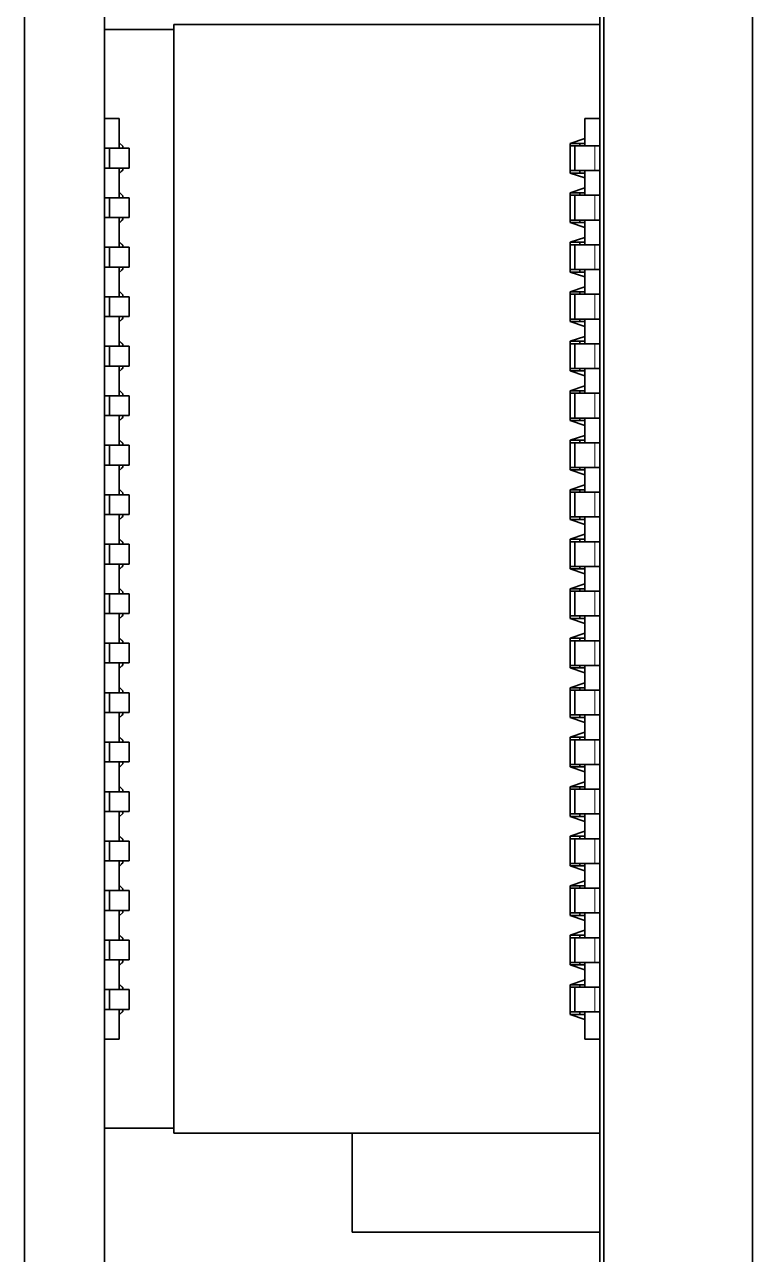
# Model space of a CAD drawing. Extents: x 386 to 1062, y 188 to 634.
# Drawn here: x 584.52 to 591.87, y 217.41 to 229.83 of the extents above; entities that cross this region are included whole.
import ezdxf

# ---------------------------------------------------------------- set-up
doc = ezdxf.new("R2010")
doc.units = 0

msp = doc.modelspace()

# ---------------------------------------------------------------- linework, layer by layer
at = {"color": 7, "lineweight": 35}
for p, q in [((584.525, 209.732), (584.525, 238.732)), ((585.33, 209.732), (585.33, 238.732)), ((590.33, 238.732), (590.33, 209.732)), ((590.371, 209.732), (590.371, 238.732)), ((591.871, 238.732), (591.871, 209.732)), ((591.871, 209.732), (591.871, 238.732))]:
    msp.add_line(p, q, dxfattribs=at)
at = {"color": 7, "lineweight": 35, "ltscale": 0.0175}
for p, q in [((585.33, 229.782), (586.03, 229.782)), ((585.33, 229.782), (586.03, 229.782)), ((585.33, 218.682), (586.03, 218.682)), ((585.33, 218.682), (586.03, 218.682)), ((585.33, 218.682), (586.03, 218.682))]:
    msp.add_line(p, q, dxfattribs=at)
at = {"color": 7, "lineweight": 35, "ltscale": 0.1075}
for p, q in [((586.03, 229.832), (590.33, 229.832)), ((586.03, 218.632), (590.33, 218.632))]:
    msp.add_line(p, q, dxfattribs=at)
at = {"color": 7, "lineweight": 35, "ltscale": 0.28}
msp.add_line((586.03, 229.832), (586.03, 218.632), dxfattribs=at)
at = {"color": 7, "lineweight": 35, "ltscale": 0.2775}
msp.add_line((586.03, 218.682), (586.03, 229.782), dxfattribs=at)
msp.add_line((586.03, 218.682), (586.03, 229.782), dxfattribs=at)
at = {"color": 7, "lineweight": 35, "ltscale": 0.02375}
for p, q in [((590.33, 229.832), (590.33, 228.882)), ((590.33, 219.582), (590.33, 218.632))]:
    msp.add_line(p, q, dxfattribs=at)
at = {"color": 7, "lineweight": 35, "ltscale": 0.003751}
for p, q in [((585.33, 228.882), (585.48, 228.882)), ((585.33, 228.882), (585.48, 228.882)), ((585.48, 228.882), (585.33, 228.882)), ((585.48, 228.882), (585.33, 228.882)), ((585.33, 228.882), (585.48, 228.882)), ((590.33, 228.882), (590.18, 228.882)), ((585.48, 219.582), (585.33, 219.582)), ((585.48, 219.582), (585.33, 219.582)), ((590.18, 219.582), (590.33, 219.582))]:
    msp.add_line(p, q, dxfattribs=at)
at = {"color": 7, "lineweight": 35, "ltscale": 0.006125}
for p, q in [((585.48, 228.882), (585.48, 228.637)), ((585.48, 228.882), (585.48, 228.637)), ((585.48, 228.637), (585.48, 228.882)), ((585.48, 219.827), (585.48, 219.582)), ((585.48, 219.827), (585.48, 219.582)), ((585.48, 219.582), (585.48, 219.827))]:
    msp.add_line(p, q, dxfattribs=at)
at = {"color": 7, "lineweight": 35, "ltscale": 0.0025}
for p, q in [((585.48, 228.782), (585.48, 228.882)), ((585.48, 228.882), (585.48, 228.782)), ((590.18, 228.282), (590.18, 228.182)), ((590.18, 227.782), (590.18, 227.682)), ((590.18, 227.282), (590.18, 227.182)), ((590.18, 226.782), (590.18, 226.682)), ((590.18, 226.282), (590.18, 226.182)), ((590.18, 225.782), (590.18, 225.682)), ((590.18, 225.282), (590.18, 225.182)), ((590.18, 224.782), (590.18, 224.682)), ((590.18, 224.282), (590.18, 224.182)), ((590.18, 223.782), (590.18, 223.682)), ((590.18, 223.282), (590.18, 223.182)), ((590.18, 222.782), (590.18, 222.682)), ((590.18, 222.282), (590.18, 222.182)), ((590.18, 221.782), (590.18, 221.682)), ((590.18, 221.282), (590.18, 221.182)), ((590.18, 220.782), (590.18, 220.682)), ((590.18, 220.282), (590.18, 220.182)), ((585.48, 219.582), (585.48, 219.682)), ((585.48, 219.682), (585.48, 219.582))]:
    msp.add_line(p, q, dxfattribs=at)
at = {"color": 7, "lineweight": 35, "ltscale": 0.005}
for p, q in [((590.18, 228.882), (590.18, 228.682)), ((585.38, 228.582), (585.58, 228.582)), ((585.38, 228.582), (585.38, 228.382)), ((585.38, 228.582), (585.58, 228.582)), ((585.38, 228.582), (585.38, 228.382)), ((585.58, 228.582), (585.58, 228.382)), ((585.58, 228.582), (585.58, 228.382)), ((590.28, 228.607), (590.08, 228.607)), ((585.38, 228.382), (585.58, 228.382)), ((585.38, 228.382), (585.58, 228.382)), ((590.28, 228.357), (590.08, 228.357)), ((585.38, 228.082), (585.58, 228.082)), ((585.38, 228.082), (585.38, 227.882)), ((585.38, 228.082), (585.38, 227.882)), ((585.38, 228.082), (585.58, 228.082)), ((585.58, 228.082), (585.58, 227.882)), ((585.58, 228.082), (585.58, 227.882)), ((590.28, 228.107), (590.08, 228.107)), ((585.38, 227.882), (585.58, 227.882)), ((585.38, 227.882), (585.58, 227.882)), ((590.28, 227.857), (590.08, 227.857)), ((585.38, 227.582), (585.58, 227.582)), ((585.38, 227.582), (585.38, 227.382)), ((585.38, 227.582), (585.58, 227.582)), ((585.38, 227.582), (585.38, 227.382)), ((585.58, 227.582), (585.58, 227.382)), ((585.58, 227.582), (585.58, 227.382)), ((590.28, 227.607), (590.08, 227.607)), ((585.38, 227.382), (585.58, 227.382)), ((585.38, 227.382), (585.58, 227.382)), ((590.28, 227.357), (590.08, 227.357)), ((585.38, 227.082), (585.38, 226.882)), ((585.38, 227.082), (585.58, 227.082)), ((585.38, 227.082), (585.38, 226.882)), ((585.38, 227.082), (585.58, 227.082)), ((585.58, 227.082), (585.58, 226.882)), ((585.58, 227.082), (585.58, 226.882)), ((590.28, 227.107), (590.08, 227.107)), ((585.38, 226.882), (585.58, 226.882)), ((585.38, 226.882), (585.58, 226.882)), ((590.28, 226.857), (590.08, 226.857)), ((585.38, 226.582), (585.58, 226.582)), ((585.38, 226.582), (585.38, 226.382)), ((585.38, 226.582), (585.58, 226.582)), ((585.38, 226.582), (585.38, 226.382)), ((585.58, 226.582), (585.58, 226.382)), ((585.58, 226.582), (585.58, 226.382)), ((590.28, 226.607), (590.08, 226.607)), ((585.38, 226.382), (585.58, 226.382)), ((585.38, 226.382), (585.58, 226.382)), ((590.28, 226.357), (590.08, 226.357)), ((585.38, 226.082), (585.58, 226.082)), ((585.38, 226.082), (585.38, 225.882)), ((585.38, 226.082), (585.58, 226.082)), ((585.38, 226.082), (585.38, 225.882)), ((585.58, 226.082), (585.58, 225.882)), ((585.58, 226.082), (585.58, 225.882)), ((590.28, 226.107), (590.08, 226.107)), ((585.38, 225.882), (585.58, 225.882)), ((585.38, 225.882), (585.58, 225.882)), ((590.28, 225.857), (590.08, 225.857)), ((585.38, 225.582), (585.58, 225.582)), ((585.38, 225.582), (585.38, 225.382)), ((585.38, 225.582), (585.58, 225.582)), ((585.38, 225.582), (585.38, 225.382)), ((585.58, 225.582), (585.58, 225.382)), ((585.58, 225.582), (585.58, 225.382)), ((590.28, 225.607), (590.08, 225.607)), ((585.38, 225.382), (585.58, 225.382)), ((585.38, 225.382), (585.58, 225.382)), ((590.28, 225.357), (590.08, 225.357)), ((585.38, 225.082), (585.58, 225.082)), ((585.38, 225.082), (585.38, 224.882)), ((585.38, 225.082), (585.58, 225.082)), ((585.38, 225.082), (585.38, 224.882)), ((585.58, 225.082), (585.58, 224.882)), ((585.58, 225.082), (585.58, 224.882)), ((590.28, 225.107), (590.08, 225.107)), ((585.38, 224.882), (585.58, 224.882)), ((585.38, 224.882), (585.58, 224.882)), ((590.28, 224.857), (590.08, 224.857)), ((585.38, 224.582), (585.58, 224.582)), ((585.38, 224.582), (585.38, 224.382)), ((585.38, 224.582), (585.38, 224.382)), ((585.38, 224.582), (585.58, 224.582)), ((585.58, 224.582), (585.58, 224.382)), ((585.58, 224.582), (585.58, 224.382)), ((590.28, 224.607), (590.08, 224.607)), ((585.38, 224.382), (585.58, 224.382)), ((585.38, 224.382), (585.58, 224.382)), ((590.28, 224.357), (590.08, 224.357)), ((585.38, 224.082), (585.58, 224.082)), ((585.38, 224.082), (585.38, 223.882)), ((585.38, 224.082), (585.38, 223.882)), ((585.38, 224.082), (585.58, 224.082)), ((585.58, 224.082), (585.58, 223.882)), ((585.58, 224.082), (585.58, 223.882)), ((590.28, 224.107), (590.08, 224.107)), ((585.38, 223.882), (585.58, 223.882)), ((585.38, 223.882), (585.58, 223.882)), ((590.28, 223.857), (590.08, 223.857)), ((585.38, 223.582), (585.58, 223.582)), ((585.38, 223.582), (585.38, 223.382)), ((585.38, 223.582), (585.58, 223.582)), ((585.38, 223.582), (585.38, 223.382)), ((585.58, 223.582), (585.58, 223.382)), ((585.58, 223.582), (585.58, 223.382)), ((590.28, 223.607), (590.08, 223.607)), ((585.38, 223.382), (585.58, 223.382)), ((585.38, 223.382), (585.58, 223.382)), ((590.28, 223.357), (590.08, 223.357)), ((585.38, 223.082), (585.38, 222.882)), ((585.38, 223.082), (585.38, 222.882)), ((585.38, 223.082), (585.58, 223.082)), ((585.38, 223.082), (585.58, 223.082)), ((585.58, 223.082), (585.58, 222.882)), ((585.58, 223.082), (585.58, 222.882)), ((590.28, 223.107), (590.08, 223.107)), ((585.38, 222.882), (585.58, 222.882)), ((585.38, 222.882), (585.58, 222.882)), ((590.28, 222.857), (590.08, 222.857)), ((585.38, 222.582), (585.38, 222.382)), ((585.38, 222.582), (585.58, 222.582)), ((585.38, 222.582), (585.38, 222.382)), ((585.38, 222.582), (585.58, 222.582)), ((585.58, 222.582), (585.58, 222.382)), ((585.58, 222.582), (585.58, 222.382)), ((590.28, 222.607), (590.08, 222.607)), ((585.38, 222.382), (585.58, 222.382)), ((585.38, 222.382), (585.58, 222.382)), ((590.28, 222.357), (590.08, 222.357)), ((585.38, 222.082), (585.38, 221.882)), ((585.38, 222.082), (585.58, 222.082)), ((585.38, 222.082), (585.38, 221.882)), ((585.38, 222.082), (585.58, 222.082)), ((585.58, 222.082), (585.58, 221.882)), ((585.58, 222.082), (585.58, 221.882)), ((590.28, 222.107), (590.08, 222.107)), ((585.38, 221.882), (585.58, 221.882)), ((585.38, 221.882), (585.58, 221.882)), ((590.28, 221.857), (590.08, 221.857)), ((585.38, 221.582), (585.58, 221.582)), ((585.38, 221.582), (585.38, 221.382)), ((585.38, 221.582), (585.38, 221.382)), ((585.38, 221.582), (585.58, 221.582)), ((585.58, 221.582), (585.58, 221.382)), ((585.58, 221.582), (585.58, 221.382)), ((590.28, 221.607), (590.08, 221.607)), ((585.38, 221.382), (585.58, 221.382)), ((585.38, 221.382), (585.58, 221.382)), ((590.28, 221.357), (590.08, 221.357)), ((585.38, 221.082), (585.38, 220.882)), ((585.38, 221.082), (585.38, 220.882)), ((585.38, 221.082), (585.58, 221.082)), ((585.38, 221.082), (585.58, 221.082)), ((585.58, 221.082), (585.58, 220.882)), ((585.58, 221.082), (585.58, 220.882)), ((590.28, 221.107), (590.08, 221.107)), ((585.38, 220.882), (585.58, 220.882)), ((585.38, 220.882), (585.58, 220.882)), ((590.28, 220.857), (590.08, 220.857)), ((585.38, 220.582), (585.38, 220.382)), ((585.38, 220.582), (585.38, 220.382)), ((585.38, 220.582), (585.58, 220.582)), ((585.38, 220.582), (585.58, 220.582)), ((585.58, 220.582), (585.58, 220.382)), ((585.58, 220.582), (585.58, 220.382)), ((590.28, 220.607), (590.08, 220.607)), ((585.38, 220.382), (585.58, 220.382)), ((585.38, 220.382), (585.58, 220.382)), ((590.28, 220.357), (590.08, 220.357)), ((585.38, 220.082), (585.38, 219.882)), ((585.38, 220.082), (585.58, 220.082)), ((585.38, 220.082), (585.38, 219.882)), ((585.38, 220.082), (585.58, 220.082)), ((585.58, 220.082), (585.58, 219.882)), ((585.58, 220.082), (585.58, 219.882)), ((590.28, 220.107), (590.08, 220.107)), ((585.38, 219.882), (585.58, 219.882)), ((585.38, 219.882), (585.58, 219.882)), ((590.28, 219.857), (590.08, 219.857)), ((590.18, 219.782), (590.18, 219.582))]:
    msp.add_line(p, q, dxfattribs=at)
at = {"color": 7, "lineweight": 35, "ltscale": 0.006875}
for p, q in [((590.33, 228.882), (590.33, 228.607)), ((590.33, 219.857), (590.33, 219.582))]:
    msp.add_line(p, q, dxfattribs=at)
at = {"color": 7, "lineweight": 35, "ltscale": 0.001237}
for p, q in [((585.515, 228.602), (585.48, 228.637)), ((585.515, 228.602), (585.48, 228.637)), ((585.515, 228.602), (585.48, 228.637)), ((585.48, 228.327), (585.515, 228.362)), ((585.48, 228.327), (585.515, 228.362)), ((585.515, 228.102), (585.48, 228.137)), ((585.515, 228.102), (585.48, 228.137)), ((585.515, 228.102), (585.48, 228.137)), ((585.48, 227.827), (585.515, 227.862)), ((585.48, 227.827), (585.515, 227.862)), ((585.515, 227.602), (585.48, 227.637)), ((585.515, 227.602), (585.48, 227.637)), ((585.48, 227.637), (585.515, 227.602)), ((585.48, 227.327), (585.515, 227.362)), ((585.48, 227.327), (585.515, 227.362)), ((585.515, 227.102), (585.48, 227.137)), ((585.48, 227.137), (585.515, 227.102)), ((585.515, 227.102), (585.48, 227.137)), ((585.48, 226.827), (585.515, 226.862)), ((585.48, 226.827), (585.515, 226.862)), ((585.515, 226.602), (585.48, 226.637)), ((585.48, 226.637), (585.515, 226.602)), ((585.515, 226.602), (585.48, 226.637)), ((585.48, 226.327), (585.515, 226.362)), ((585.48, 226.327), (585.515, 226.362)), ((585.515, 226.102), (585.48, 226.137)), ((585.48, 226.137), (585.515, 226.102)), ((585.515, 226.102), (585.48, 226.137)), ((585.48, 225.827), (585.515, 225.862)), ((585.48, 225.827), (585.515, 225.862)), ((585.515, 225.602), (585.48, 225.637)), ((585.48, 225.637), (585.515, 225.602)), ((585.515, 225.602), (585.48, 225.637)), ((585.48, 225.327), (585.515, 225.362)), ((585.48, 225.327), (585.515, 225.362)), ((585.515, 225.102), (585.48, 225.137)), ((585.48, 225.137), (585.515, 225.102)), ((585.515, 225.102), (585.48, 225.137)), ((585.48, 224.827), (585.515, 224.862)), ((585.48, 224.827), (585.515, 224.862)), ((585.515, 224.602), (585.48, 224.637)), ((585.48, 224.637), (585.515, 224.602)), ((585.515, 224.602), (585.48, 224.637)), ((585.48, 224.327), (585.515, 224.362)), ((585.48, 224.327), (585.515, 224.362)), ((585.515, 224.102), (585.48, 224.137)), ((585.48, 224.137), (585.515, 224.102)), ((585.515, 224.102), (585.48, 224.137)), ((585.48, 223.827), (585.515, 223.862)), ((585.48, 223.827), (585.515, 223.862)), ((585.515, 223.602), (585.48, 223.637)), ((585.48, 223.637), (585.515, 223.602)), ((585.515, 223.602), (585.48, 223.637)), ((585.48, 223.327), (585.515, 223.362)), ((585.48, 223.327), (585.515, 223.362)), ((585.48, 223.137), (585.515, 223.102)), ((585.515, 223.102), (585.48, 223.137)), ((585.515, 223.102), (585.48, 223.137)), ((585.48, 222.827), (585.515, 222.862)), ((585.48, 222.827), (585.515, 222.862)), ((585.515, 222.602), (585.48, 222.637)), ((585.48, 222.637), (585.515, 222.602)), ((585.515, 222.602), (585.48, 222.637)), ((585.48, 222.327), (585.515, 222.362)), ((585.48, 222.327), (585.515, 222.362)), ((585.515, 222.102), (585.48, 222.137)), ((585.515, 222.102), (585.48, 222.137)), ((585.515, 222.102), (585.48, 222.137)), ((585.48, 221.827), (585.515, 221.862)), ((585.48, 221.827), (585.515, 221.862)), ((585.515, 221.602), (585.48, 221.637)), ((585.48, 221.637), (585.515, 221.602)), ((585.515, 221.602), (585.48, 221.637)), ((585.48, 221.327), (585.515, 221.362)), ((585.48, 221.327), (585.515, 221.362)), ((585.515, 221.102), (585.48, 221.137)), ((585.515, 221.102), (585.48, 221.137)), ((585.515, 221.102), (585.48, 221.137)), ((585.48, 220.827), (585.515, 220.862)), ((585.48, 220.827), (585.515, 220.862)), ((585.515, 220.602), (585.48, 220.637)), ((585.515, 220.602), (585.48, 220.637)), ((585.48, 220.637), (585.515, 220.602)), ((585.48, 220.327), (585.515, 220.362)), ((585.48, 220.327), (585.515, 220.362)), ((585.515, 220.102), (585.48, 220.137)), ((585.515, 220.102), (585.48, 220.137)), ((585.48, 220.137), (585.515, 220.102)), ((585.48, 219.827), (585.515, 219.862)), ((585.48, 219.827), (585.515, 219.862))]:
    msp.add_line(p, q, dxfattribs=at)
at = {"color": 7, "lineweight": 35, "ltscale": 0.001375}
for p, q in [((585.48, 228.637), (585.48, 228.582)), ((585.48, 228.637), (585.48, 228.582)), ((585.48, 228.582), (585.48, 228.637)), ((585.48, 228.382), (585.48, 228.327)), ((585.48, 228.382), (585.48, 228.327)), ((585.48, 228.137), (585.48, 228.082)), ((585.48, 228.137), (585.48, 228.082)), ((585.48, 228.082), (585.48, 228.137)), ((585.48, 227.882), (585.48, 227.827)), ((585.48, 227.882), (585.48, 227.827)), ((585.48, 227.637), (585.48, 227.582)), ((585.48, 227.637), (585.48, 227.582)), ((585.48, 227.582), (585.48, 227.637)), ((585.48, 227.382), (585.48, 227.327)), ((585.48, 227.382), (585.48, 227.327)), ((585.48, 227.137), (585.48, 227.082)), ((585.48, 227.082), (585.48, 227.137)), ((585.48, 227.137), (585.48, 227.082)), ((585.48, 226.882), (585.48, 226.827)), ((585.48, 226.882), (585.48, 226.827)), ((585.48, 226.637), (585.48, 226.582)), ((585.48, 226.582), (585.48, 226.637)), ((585.48, 226.637), (585.48, 226.582)), ((585.48, 226.382), (585.48, 226.327)), ((585.48, 226.382), (585.48, 226.327)), ((585.48, 226.137), (585.48, 226.082)), ((585.48, 226.082), (585.48, 226.137)), ((585.48, 226.137), (585.48, 226.082)), ((585.48, 225.882), (585.48, 225.827)), ((585.48, 225.882), (585.48, 225.827)), ((585.48, 225.637), (585.48, 225.582)), ((585.48, 225.582), (585.48, 225.637)), ((585.48, 225.637), (585.48, 225.582)), ((585.48, 225.382), (585.48, 225.327)), ((585.48, 225.382), (585.48, 225.327)), ((585.48, 225.137), (585.48, 225.082)), ((585.48, 225.082), (585.48, 225.137)), ((585.48, 225.137), (585.48, 225.082)), ((585.48, 224.882), (585.48, 224.827)), ((585.48, 224.882), (585.48, 224.827)), ((585.48, 224.637), (585.48, 224.582)), ((585.48, 224.582), (585.48, 224.637)), ((585.48, 224.637), (585.48, 224.582)), ((585.48, 224.382), (585.48, 224.327)), ((585.48, 224.382), (585.48, 224.327)), ((585.48, 224.137), (585.48, 224.082)), ((585.48, 224.082), (585.48, 224.137)), ((585.48, 224.137), (585.48, 224.082)), ((585.48, 223.882), (585.48, 223.827)), ((585.48, 223.882), (585.48, 223.827)), ((585.48, 223.637), (585.48, 223.582)), ((585.48, 223.582), (585.48, 223.637)), ((585.48, 223.637), (585.48, 223.582)), ((585.48, 223.382), (585.48, 223.327)), ((585.48, 223.382), (585.48, 223.327)), ((585.48, 223.137), (585.48, 223.082)), ((585.48, 223.082), (585.48, 223.137)), ((585.48, 223.137), (585.48, 223.082)), ((585.48, 222.882), (585.48, 222.827)), ((585.48, 222.882), (585.48, 222.827)), ((585.48, 222.582), (585.48, 222.637)), ((585.48, 222.637), (585.48, 222.582)), ((585.48, 222.637), (585.48, 222.582)), ((585.48, 222.382), (585.48, 222.327)), ((585.48, 222.382), (585.48, 222.327)), ((585.48, 222.082), (585.48, 222.137)), ((585.48, 222.137), (585.48, 222.082)), ((585.48, 222.137), (585.48, 222.082)), ((585.48, 221.882), (585.48, 221.827)), ((585.48, 221.882), (585.48, 221.827)), ((585.48, 221.582), (585.48, 221.637)), ((585.48, 221.637), (585.48, 221.582)), ((585.48, 221.637), (585.48, 221.582)), ((585.48, 221.327), (585.48, 221.382)), ((585.48, 221.382), (585.48, 221.327)), ((585.48, 221.382), (585.48, 221.327)), ((585.48, 221.082), (585.48, 221.137)), ((585.48, 221.137), (585.48, 221.082)), ((585.48, 221.137), (585.48, 221.082)), ((585.48, 220.827), (585.48, 220.882)), ((585.48, 220.882), (585.48, 220.827)), ((585.48, 220.882), (585.48, 220.827)), ((585.48, 220.582), (585.48, 220.637)), ((585.48, 220.637), (585.48, 220.582)), ((585.48, 220.637), (585.48, 220.582)), ((585.48, 220.327), (585.48, 220.382)), ((585.48, 220.382), (585.48, 220.327)), ((585.48, 220.382), (585.48, 220.327)), ((585.48, 220.082), (585.48, 220.137)), ((585.48, 220.137), (585.48, 220.082)), ((585.48, 220.137), (585.48, 220.082)), ((585.48, 219.827), (585.48, 219.882)), ((585.48, 219.882), (585.48, 219.827)), ((585.48, 219.882), (585.48, 219.827))]:
    msp.add_line(p, q, dxfattribs=at)
at = {"color": 7, "lineweight": 35, "ltscale": 0.003952}
for p, q in [((590.03, 228.632), (590.18, 228.682)), ((590.18, 228.282), (590.03, 228.332)), ((590.03, 228.132), (590.18, 228.182)), ((590.18, 227.782), (590.03, 227.832)), ((590.03, 227.632), (590.18, 227.682)), ((590.18, 227.282), (590.03, 227.332)), ((590.03, 227.132), (590.18, 227.182)), ((590.18, 226.782), (590.03, 226.832)), ((590.03, 226.632), (590.18, 226.682)), ((590.18, 226.282), (590.03, 226.332)), ((590.03, 226.132), (590.18, 226.182)), ((590.18, 225.782), (590.03, 225.832)), ((590.03, 225.632), (590.18, 225.682)), ((590.18, 225.282), (590.03, 225.332)), ((590.03, 225.132), (590.18, 225.182)), ((590.18, 224.782), (590.03, 224.832)), ((590.03, 224.632), (590.18, 224.682)), ((590.18, 224.282), (590.03, 224.332)), ((590.03, 224.132), (590.18, 224.182)), ((590.18, 223.782), (590.03, 223.832)), ((590.03, 223.632), (590.18, 223.682)), ((590.18, 223.282), (590.03, 223.332)), ((590.03, 223.132), (590.18, 223.182)), ((590.18, 222.782), (590.03, 222.832)), ((590.03, 222.632), (590.18, 222.682)), ((590.18, 222.282), (590.03, 222.332)), ((590.03, 222.132), (590.18, 222.182)), ((590.18, 221.782), (590.03, 221.832)), ((590.03, 221.632), (590.18, 221.682)), ((590.18, 221.282), (590.03, 221.332)), ((590.03, 221.132), (590.18, 221.182)), ((590.18, 220.782), (590.03, 220.832)), ((590.03, 220.632), (590.18, 220.682)), ((590.18, 220.282), (590.03, 220.332)), ((590.03, 220.132), (590.18, 220.182)), ((590.18, 219.782), (590.03, 219.832))]:
    msp.add_line(p, q, dxfattribs=at)
at = {"color": 7, "lineweight": 35, "ltscale": 0.0075}
for p, q in [((590.03, 228.632), (590.03, 228.332)), ((590.03, 228.132), (590.03, 227.832)), ((590.03, 227.632), (590.03, 227.332)), ((590.03, 227.132), (590.03, 226.832)), ((590.03, 226.632), (590.03, 226.332)), ((590.03, 226.132), (590.03, 225.832)), ((590.03, 225.632), (590.03, 225.332)), ((590.03, 225.132), (590.03, 224.832)), ((590.03, 224.632), (590.03, 224.332)), ((590.03, 224.132), (590.03, 223.832)), ((590.03, 223.632), (590.03, 223.332)), ((590.03, 223.132), (590.03, 222.832)), ((590.03, 222.632), (590.03, 222.332)), ((590.03, 222.132), (590.03, 221.832)), ((590.03, 221.632), (590.03, 221.332)), ((590.03, 221.132), (590.03, 220.832)), ((590.03, 220.632), (590.03, 220.332)), ((590.03, 220.132), (590.03, 219.832))]:
    msp.add_line(p, q, dxfattribs=at)
at = {"color": 7, "lineweight": 35, "ltscale": 0.003749}
for p, q in [((590.18, 228.632), (590.03, 228.632)), ((590.03, 228.332), (590.18, 228.332)), ((590.18, 228.132), (590.03, 228.132)), ((590.03, 227.832), (590.18, 227.832)), ((590.18, 227.632), (590.03, 227.632)), ((590.03, 227.332), (590.18, 227.332)), ((590.18, 227.132), (590.03, 227.132)), ((590.03, 226.832), (590.18, 226.832)), ((590.18, 226.632), (590.03, 226.632)), ((590.03, 226.332), (590.18, 226.332)), ((590.18, 226.132), (590.03, 226.132)), ((590.03, 225.832), (590.18, 225.832)), ((590.18, 225.632), (590.03, 225.632)), ((590.03, 225.332), (590.18, 225.332)), ((590.18, 225.132), (590.03, 225.132)), ((590.03, 224.832), (590.18, 224.832)), ((590.18, 224.632), (590.03, 224.632)), ((590.03, 224.332), (590.18, 224.332)), ((590.18, 224.132), (590.03, 224.132)), ((590.03, 223.832), (590.18, 223.832)), ((590.18, 223.632), (590.03, 223.632)), ((590.03, 223.332), (590.18, 223.332)), ((590.18, 223.132), (590.03, 223.132)), ((590.03, 222.832), (590.18, 222.832)), ((590.18, 222.632), (590.03, 222.632)), ((590.03, 222.332), (590.18, 222.332)), ((590.18, 222.132), (590.03, 222.132)), ((590.03, 221.832), (590.18, 221.832)), ((590.18, 221.632), (590.03, 221.632)), ((590.03, 221.332), (590.18, 221.332)), ((590.18, 221.132), (590.03, 221.132)), ((590.03, 220.832), (590.18, 220.832)), ((590.18, 220.632), (590.03, 220.632)), ((590.03, 220.332), (590.18, 220.332)), ((590.18, 220.132), (590.03, 220.132)), ((590.03, 219.832), (590.18, 219.832))]:
    msp.add_line(p, q, dxfattribs=at)
at = {"color": 7, "lineweight": 35, "ltscale": 0.000624847}
for p, q in [((590.13, 228.632), (590.13, 228.607)), ((590.18, 228.632), (590.18, 228.607)), ((590.13, 228.107), (590.13, 228.132)), ((590.18, 228.107), (590.18, 228.132)), ((590.13, 227.607), (590.13, 227.632)), ((590.18, 227.607), (590.18, 227.632)), ((590.13, 227.107), (590.13, 227.132)), ((590.18, 227.107), (590.18, 227.132)), ((590.13, 226.607), (590.13, 226.632)), ((590.18, 226.607), (590.18, 226.632)), ((590.13, 226.107), (590.13, 226.132)), ((590.18, 226.107), (590.18, 226.132)), ((590.13, 225.607), (590.13, 225.632)), ((590.18, 225.607), (590.18, 225.632)), ((590.13, 225.107), (590.13, 225.132)), ((590.18, 225.107), (590.18, 225.132)), ((590.13, 224.607), (590.13, 224.632)), ((590.18, 224.607), (590.18, 224.632)), ((590.13, 224.107), (590.13, 224.132)), ((590.18, 224.107), (590.18, 224.132)), ((590.13, 223.607), (590.13, 223.632)), ((590.18, 223.607), (590.18, 223.632)), ((590.13, 223.107), (590.13, 223.132)), ((590.18, 223.107), (590.18, 223.132)), ((590.13, 222.607), (590.13, 222.632)), ((590.18, 222.607), (590.18, 222.632)), ((590.13, 222.107), (590.13, 222.132)), ((590.18, 222.107), (590.18, 222.132)), ((590.13, 221.607), (590.13, 221.632)), ((590.18, 221.607), (590.18, 221.632)), ((590.13, 221.107), (590.13, 221.132)), ((590.18, 221.107), (590.18, 221.132)), ((590.13, 220.607), (590.13, 220.632)), ((590.18, 220.607), (590.18, 220.632)), ((590.13, 220.132), (590.13, 220.107)), ((590.18, 220.132), (590.18, 220.107))]:
    msp.add_line(p, q, dxfattribs=at)
at = {"color": 7, "lineweight": 35, "ltscale": 0.00125}
for p, q in [((590.18, 228.632), (590.18, 228.682)), ((585.38, 228.582), (585.33, 228.582)), ((585.33, 228.582), (585.38, 228.582)), ((590.03, 228.607), (590.08, 228.607)), ((590.33, 228.607), (590.28, 228.607)), ((585.33, 228.382), (585.38, 228.382)), ((585.33, 228.382), (585.38, 228.382)), ((585.38, 228.382), (585.33, 228.382)), ((590.08, 228.357), (590.03, 228.357)), ((590.18, 228.282), (590.18, 228.332)), ((590.28, 228.357), (590.33, 228.357)), ((590.18, 228.132), (590.18, 228.182)), ((585.38, 228.082), (585.33, 228.082)), ((585.33, 228.082), (585.38, 228.082)), ((590.03, 228.107), (590.08, 228.107)), ((590.33, 228.107), (590.28, 228.107)), ((585.33, 227.882), (585.38, 227.882)), ((585.33, 227.882), (585.38, 227.882)), ((585.38, 227.882), (585.33, 227.882)), ((590.08, 227.857), (590.03, 227.857)), ((590.18, 227.782), (590.18, 227.832)), ((590.28, 227.857), (590.33, 227.857)), ((590.18, 227.632), (590.18, 227.682)), ((585.38, 227.582), (585.33, 227.582)), ((585.33, 227.582), (585.38, 227.582)), ((590.03, 227.607), (590.08, 227.607)), ((590.33, 227.607), (590.28, 227.607)), ((585.33, 227.382), (585.38, 227.382)), ((585.33, 227.382), (585.38, 227.382)), ((585.38, 227.382), (585.33, 227.382)), ((590.08, 227.357), (590.03, 227.357)), ((590.18, 227.282), (590.18, 227.332)), ((590.28, 227.357), (590.33, 227.357)), ((590.18, 227.132), (590.18, 227.182)), ((585.33, 227.082), (585.38, 227.082)), ((585.38, 227.082), (585.33, 227.082)), ((590.03, 227.107), (590.08, 227.107)), ((590.33, 227.107), (590.28, 227.107)), ((585.33, 226.882), (585.38, 226.882)), ((585.38, 226.882), (585.33, 226.882)), ((585.33, 226.882), (585.38, 226.882)), ((590.08, 226.857), (590.03, 226.857)), ((590.18, 226.782), (590.18, 226.832)), ((590.28, 226.857), (590.33, 226.857)), ((590.18, 226.632), (590.18, 226.682)), ((585.38, 226.582), (585.33, 226.582)), ((585.33, 226.582), (585.38, 226.582)), ((590.03, 226.607), (590.08, 226.607)), ((590.33, 226.607), (590.28, 226.607)), ((585.38, 226.382), (585.33, 226.382)), ((585.33, 226.382), (585.38, 226.382)), ((585.33, 226.382), (585.38, 226.382)), ((590.08, 226.357), (590.03, 226.357)), ((590.18, 226.282), (590.18, 226.332)), ((590.28, 226.357), (590.33, 226.357)), ((590.18, 226.132), (590.18, 226.182)), ((585.38, 226.082), (585.33, 226.082)), ((585.33, 226.082), (585.38, 226.082)), ((590.03, 226.107), (590.08, 226.107)), ((590.33, 226.107), (590.28, 226.107)), ((585.38, 225.882), (585.33, 225.882)), ((585.33, 225.882), (585.38, 225.882)), ((585.33, 225.882), (585.38, 225.882)), ((590.08, 225.857), (590.03, 225.857)), ((590.18, 225.782), (590.18, 225.832)), ((590.28, 225.857), (590.33, 225.857)), ((590.18, 225.632), (590.18, 225.682)), ((585.38, 225.582), (585.33, 225.582)), ((585.33, 225.582), (585.38, 225.582)), ((590.03, 225.607), (590.08, 225.607)), ((590.33, 225.607), (590.28, 225.607)), ((585.38, 225.382), (585.33, 225.382)), ((585.33, 225.382), (585.38, 225.382)), ((585.33, 225.382), (585.38, 225.382)), ((590.08, 225.357), (590.03, 225.357)), ((590.18, 225.282), (590.18, 225.332)), ((590.28, 225.357), (590.33, 225.357)), ((590.18, 225.132), (590.18, 225.182)), ((585.38, 225.082), (585.33, 225.082)), ((585.33, 225.082), (585.38, 225.082)), ((590.03, 225.107), (590.08, 225.107)), ((590.33, 225.107), (590.28, 225.107)), ((585.38, 224.882), (585.33, 224.882)), ((585.33, 224.882), (585.38, 224.882)), ((585.33, 224.882), (585.38, 224.882)), ((590.08, 224.857), (590.03, 224.857)), ((590.18, 224.782), (590.18, 224.832)), ((590.28, 224.857), (590.33, 224.857)), ((590.18, 224.632), (590.18, 224.682)), ((585.38, 224.582), (585.33, 224.582)), ((585.33, 224.582), (585.38, 224.582)), ((590.03, 224.607), (590.08, 224.607)), ((590.33, 224.607), (590.28, 224.607)), ((585.33, 224.382), (585.38, 224.382)), ((585.33, 224.382), (585.38, 224.382)), ((585.38, 224.382), (585.33, 224.382)), ((590.08, 224.357), (590.03, 224.357)), ((590.18, 224.282), (590.18, 224.332)), ((590.28, 224.357), (590.33, 224.357)), ((590.18, 224.132), (590.18, 224.182)), ((585.38, 224.082), (585.33, 224.082)), ((585.33, 224.082), (585.38, 224.082)), ((590.03, 224.107), (590.08, 224.107)), ((590.33, 224.107), (590.28, 224.107)), ((585.33, 223.882), (585.38, 223.882)), ((585.33, 223.882), (585.38, 223.882)), ((585.38, 223.882), (585.33, 223.882)), ((590.08, 223.857), (590.03, 223.857)), ((590.18, 223.782), (590.18, 223.832)), ((590.28, 223.857), (590.33, 223.857)), ((590.18, 223.632), (590.18, 223.682)), ((585.38, 223.582), (585.33, 223.582)), ((585.33, 223.582), (585.38, 223.582)), ((590.03, 223.607), (590.08, 223.607)), ((590.33, 223.607), (590.28, 223.607)), ((585.33, 223.382), (585.38, 223.382)), ((585.38, 223.382), (585.33, 223.382)), ((585.33, 223.382), (585.38, 223.382)), ((590.08, 223.357), (590.03, 223.357)), ((590.18, 223.282), (590.18, 223.332)), ((590.28, 223.357), (590.33, 223.357)), ((590.18, 223.132), (590.18, 223.182)), ((585.33, 223.082), (585.38, 223.082)), ((585.38, 223.082), (585.33, 223.082)), ((590.03, 223.107), (590.08, 223.107)), ((590.33, 223.107), (590.28, 223.107)), ((585.38, 222.882), (585.33, 222.882)), ((585.33, 222.882), (585.38, 222.882)), ((585.33, 222.882), (585.38, 222.882)), ((590.08, 222.857), (590.03, 222.857)), ((590.18, 222.782), (590.18, 222.832)), ((590.28, 222.857), (590.33, 222.857)), ((590.18, 222.632), (590.18, 222.682)), ((585.33, 222.582), (585.38, 222.582)), ((585.38, 222.582), (585.33, 222.582)), ((590.03, 222.607), (590.08, 222.607)), ((590.33, 222.607), (590.28, 222.607)), ((585.33, 222.382), (585.38, 222.382)), ((585.33, 222.382), (585.38, 222.382)), ((585.38, 222.382), (585.33, 222.382)), ((590.08, 222.357), (590.03, 222.357)), ((590.18, 222.282), (590.18, 222.332)), ((590.28, 222.357), (590.33, 222.357)), ((590.18, 222.132), (590.18, 222.182)), ((585.33, 222.082), (585.38, 222.082)), ((585.38, 222.082), (585.33, 222.082)), ((590.03, 222.107), (590.08, 222.107)), ((590.33, 222.107), (590.28, 222.107)), ((585.33, 221.882), (585.38, 221.882)), ((585.33, 221.882), (585.38, 221.882)), ((585.38, 221.882), (585.33, 221.882)), ((590.08, 221.857), (590.03, 221.857)), ((590.18, 221.782), (590.18, 221.832)), ((590.28, 221.857), (590.33, 221.857)), ((590.18, 221.632), (590.18, 221.682)), ((585.38, 221.582), (585.33, 221.582)), ((585.33, 221.582), (585.38, 221.582)), ((590.03, 221.607), (590.08, 221.607)), ((590.33, 221.607), (590.28, 221.607)), ((585.33, 221.382), (585.38, 221.382)), ((585.33, 221.382), (585.38, 221.382)), ((585.38, 221.382), (585.33, 221.382)), ((590.08, 221.357), (590.03, 221.357)), ((590.18, 221.282), (590.18, 221.332)), ((590.28, 221.357), (590.33, 221.357)), ((590.18, 221.132), (590.18, 221.182)), ((585.33, 221.082), (585.38, 221.082)), ((585.38, 221.082), (585.33, 221.082)), ((590.03, 221.107), (590.08, 221.107)), ((590.33, 221.107), (590.28, 221.107)), ((585.33, 220.882), (585.38, 220.882)), ((585.33, 220.882), (585.38, 220.882)), ((585.38, 220.882), (585.33, 220.882)), ((590.08, 220.857), (590.03, 220.857)), ((590.18, 220.782), (590.18, 220.832)), ((590.28, 220.857), (590.33, 220.857)), ((590.18, 220.632), (590.18, 220.682)), ((585.33, 220.582), (585.38, 220.582)), ((585.38, 220.582), (585.33, 220.582)), ((590.03, 220.607), (590.08, 220.607)), ((590.33, 220.607), (590.28, 220.607)), ((585.33, 220.382), (585.38, 220.382)), ((585.33, 220.382), (585.38, 220.382)), ((585.38, 220.382), (585.33, 220.382)), ((590.08, 220.357), (590.03, 220.357)), ((590.18, 220.282), (590.18, 220.332)), ((590.28, 220.357), (590.33, 220.357)), ((590.18, 220.132), (590.18, 220.182)), ((585.33, 220.082), (585.38, 220.082)), ((585.38, 220.082), (585.33, 220.082)), ((590.03, 220.107), (590.08, 220.107)), ((590.33, 220.107), (590.28, 220.107)), ((585.33, 219.882), (585.38, 219.882)), ((585.33, 219.882), (585.38, 219.882)), ((585.38, 219.882), (585.33, 219.882)), ((590.08, 219.857), (590.03, 219.857)), ((590.18, 219.782), (590.18, 219.832)), ((590.28, 219.857), (590.33, 219.857))]:
    msp.add_line(p, q, dxfattribs=at)
at = {"color": 7, "lineweight": 35, "ltscale": 0.000500107}
for p, q in [((585.515, 228.602), (585.515, 228.582)), ((585.515, 228.602), (585.515, 228.582)), ((585.515, 228.602), (585.515, 228.582)), ((585.515, 228.382), (585.515, 228.362)), ((585.515, 228.382), (585.515, 228.362)), ((585.515, 228.382), (585.515, 228.362)), ((585.515, 228.102), (585.515, 228.082)), ((585.515, 228.102), (585.515, 228.082)), ((585.515, 228.102), (585.515, 228.082)), ((585.515, 227.882), (585.515, 227.862)), ((585.515, 227.882), (585.515, 227.862)), ((585.515, 227.882), (585.515, 227.862)), ((585.515, 227.602), (585.515, 227.582)), ((585.515, 227.602), (585.515, 227.582)), ((585.515, 227.602), (585.515, 227.582)), ((585.515, 227.382), (585.515, 227.362)), ((585.515, 227.382), (585.515, 227.362)), ((585.515, 227.382), (585.515, 227.362)), ((585.515, 227.102), (585.515, 227.082)), ((585.515, 227.102), (585.515, 227.082)), ((585.515, 227.102), (585.515, 227.082)), ((585.515, 226.882), (585.515, 226.862)), ((585.515, 226.882), (585.515, 226.862)), ((585.515, 226.882), (585.515, 226.862)), ((585.515, 226.602), (585.515, 226.582)), ((585.515, 226.602), (585.515, 226.582)), ((585.515, 226.602), (585.515, 226.582)), ((585.515, 226.382), (585.515, 226.362)), ((585.515, 226.382), (585.515, 226.362)), ((585.515, 226.382), (585.515, 226.362)), ((585.515, 226.102), (585.515, 226.082)), ((585.515, 226.102), (585.515, 226.082)), ((585.515, 226.102), (585.515, 226.082)), ((585.515, 225.882), (585.515, 225.862)), ((585.515, 225.882), (585.515, 225.862)), ((585.515, 225.882), (585.515, 225.862)), ((585.515, 225.602), (585.515, 225.582)), ((585.515, 225.602), (585.515, 225.582)), ((585.515, 225.602), (585.515, 225.582)), ((585.515, 225.382), (585.515, 225.362)), ((585.515, 225.382), (585.515, 225.362)), ((585.515, 225.382), (585.515, 225.362)), ((585.515, 225.102), (585.515, 225.082)), ((585.515, 225.102), (585.515, 225.082)), ((585.515, 225.102), (585.515, 225.082)), ((585.515, 224.882), (585.515, 224.862)), ((585.515, 224.882), (585.515, 224.862)), ((585.515, 224.882), (585.515, 224.862)), ((585.515, 224.602), (585.515, 224.582)), ((585.515, 224.602), (585.515, 224.582)), ((585.515, 224.602), (585.515, 224.582)), ((585.515, 224.382), (585.515, 224.362)), ((585.515, 224.382), (585.515, 224.362)), ((585.515, 224.382), (585.515, 224.362)), ((585.515, 224.102), (585.515, 224.082)), ((585.515, 224.102), (585.515, 224.082)), ((585.515, 224.102), (585.515, 224.082)), ((585.515, 223.882), (585.515, 223.862)), ((585.515, 223.882), (585.515, 223.862)), ((585.515, 223.882), (585.515, 223.862)), ((585.515, 223.602), (585.515, 223.582)), ((585.515, 223.602), (585.515, 223.582)), ((585.515, 223.602), (585.515, 223.582)), ((585.515, 223.382), (585.515, 223.362)), ((585.515, 223.382), (585.515, 223.362)), ((585.515, 223.382), (585.515, 223.362)), ((585.515, 223.102), (585.515, 223.082)), ((585.515, 223.102), (585.515, 223.082)), ((585.515, 223.102), (585.515, 223.082)), ((585.515, 222.882), (585.515, 222.862)), ((585.515, 222.882), (585.515, 222.862)), ((585.515, 222.882), (585.515, 222.862)), ((585.515, 222.602), (585.515, 222.582)), ((585.515, 222.602), (585.515, 222.582)), ((585.515, 222.602), (585.515, 222.582)), ((585.515, 222.382), (585.515, 222.362)), ((585.515, 222.382), (585.515, 222.362)), ((585.515, 222.382), (585.515, 222.362)), ((585.515, 222.102), (585.515, 222.082)), ((585.515, 222.102), (585.515, 222.082)), ((585.515, 222.102), (585.515, 222.082)), ((585.515, 221.882), (585.515, 221.862)), ((585.515, 221.882), (585.515, 221.862)), ((585.515, 221.882), (585.515, 221.862)), ((585.515, 221.602), (585.515, 221.582)), ((585.515, 221.602), (585.515, 221.582)), ((585.515, 221.602), (585.515, 221.582)), ((585.515, 221.382), (585.515, 221.362)), ((585.515, 221.382), (585.515, 221.362)), ((585.515, 221.382), (585.515, 221.362)), ((585.515, 221.102), (585.515, 221.082)), ((585.515, 221.102), (585.515, 221.082)), ((585.515, 221.102), (585.515, 221.082)), ((585.515, 220.882), (585.515, 220.862)), ((585.515, 220.882), (585.515, 220.862)), ((585.515, 220.882), (585.515, 220.862)), ((585.515, 220.602), (585.515, 220.582)), ((585.515, 220.602), (585.515, 220.582)), ((585.515, 220.602), (585.515, 220.582)), ((585.515, 220.382), (585.515, 220.362)), ((585.515, 220.382), (585.515, 220.362)), ((585.515, 220.382), (585.515, 220.362)), ((585.515, 220.102), (585.515, 220.082)), ((585.515, 220.102), (585.515, 220.082)), ((585.515, 220.102), (585.515, 220.082)), ((585.515, 219.882), (585.515, 219.862)), ((585.515, 219.882), (585.515, 219.862)), ((585.515, 219.882), (585.515, 219.862))]:
    msp.add_line(p, q, dxfattribs=at)
at = {"color": 7, "lineweight": 35, "ltscale": 0.00625}
for p, q in [((590.08, 228.607), (590.08, 228.357)), ((590.33, 228.357), (590.33, 228.607)), ((590.33, 228.357), (590.33, 228.107)), ((590.08, 228.107), (590.08, 227.857)), ((590.33, 227.857), (590.33, 228.107)), ((590.33, 227.857), (590.33, 227.607)), ((590.08, 227.607), (590.08, 227.357)), ((590.33, 227.357), (590.33, 227.607)), ((590.33, 227.357), (590.33, 227.107)), ((590.08, 227.107), (590.08, 226.857)), ((590.33, 226.857), (590.33, 227.107)), ((590.33, 226.857), (590.33, 226.607)), ((590.08, 226.607), (590.08, 226.357)), ((590.33, 226.357), (590.33, 226.607)), ((590.33, 226.357), (590.33, 226.107)), ((590.08, 226.107), (590.08, 225.857)), ((590.33, 225.857), (590.33, 226.107)), ((590.33, 225.857), (590.33, 225.607)), ((590.08, 225.607), (590.08, 225.357)), ((590.33, 225.357), (590.33, 225.607)), ((590.33, 225.357), (590.33, 225.107)), ((590.08, 225.107), (590.08, 224.857)), ((590.33, 224.857), (590.33, 225.107)), ((590.33, 224.857), (590.33, 224.607)), ((590.08, 224.607), (590.08, 224.357)), ((590.33, 224.357), (590.33, 224.607)), ((590.33, 224.357), (590.33, 224.107)), ((590.08, 224.107), (590.08, 223.857)), ((590.33, 223.857), (590.33, 224.107)), ((590.33, 223.857), (590.33, 223.607)), ((590.08, 223.607), (590.08, 223.357)), ((590.33, 223.357), (590.33, 223.607)), ((590.33, 223.357), (590.33, 223.107)), ((590.08, 223.107), (590.08, 222.857)), ((590.33, 222.857), (590.33, 223.107)), ((590.33, 222.857), (590.33, 222.607)), ((590.08, 222.607), (590.08, 222.357)), ((590.33, 222.357), (590.33, 222.607)), ((590.33, 222.357), (590.33, 222.107)), ((590.08, 222.107), (590.08, 221.857)), ((590.33, 221.857), (590.33, 222.107)), ((590.33, 221.857), (590.33, 221.607)), ((590.08, 221.607), (590.08, 221.357)), ((590.33, 221.357), (590.33, 221.607)), ((590.33, 221.357), (590.33, 221.107)), ((590.08, 221.107), (590.08, 220.857)), ((590.33, 220.857), (590.33, 221.107)), ((590.33, 220.857), (590.33, 220.607)), ((590.08, 220.607), (590.08, 220.357)), ((590.33, 220.357), (590.33, 220.607)), ((590.33, 220.357), (590.33, 220.107)), ((590.08, 220.107), (590.08, 219.857)), ((590.33, 219.857), (590.33, 220.107)), ((585.33, 218.682), (585.58, 218.682)), ((585.58, 218.682), (585.33, 218.682))]:
    msp.add_line(p, q, dxfattribs=at)
at = {"color": 7, "lineweight": 13, "ltscale": 0.00625}
for p, q in [((590.28, 228.607), (590.28, 228.357)), ((590.28, 228.107), (590.28, 227.857)), ((590.28, 227.607), (590.28, 227.357)), ((590.28, 227.107), (590.28, 226.857)), ((590.28, 226.607), (590.28, 226.357)), ((590.28, 226.107), (590.28, 225.857)), ((590.28, 225.607), (590.28, 225.357)), ((590.28, 225.107), (590.28, 224.857)), ((590.28, 224.607), (590.28, 224.357)), ((590.28, 224.107), (590.28, 223.857)), ((590.28, 223.607), (590.28, 223.357)), ((590.28, 223.107), (590.28, 222.857)), ((590.28, 222.607), (590.28, 222.357)), ((590.28, 222.107), (590.28, 221.857)), ((590.28, 221.607), (590.28, 221.357)), ((590.28, 221.107), (590.28, 220.857)), ((590.28, 220.607), (590.28, 220.357)), ((590.28, 220.107), (590.28, 219.857))]:
    msp.add_line(p, q, dxfattribs=at)
at = {"color": 7, "lineweight": 35, "ltscale": 0.003038}
for p, q in [((585.33, 228.382), (585.451, 228.382)), ((585.33, 228.382), (585.451, 228.382)), ((585.33, 227.882), (585.451, 227.882)), ((585.33, 227.882), (585.451, 227.882)), ((585.33, 227.382), (585.451, 227.382)), ((585.33, 227.382), (585.451, 227.382)), ((585.33, 226.882), (585.451, 226.882)), ((585.33, 226.882), (585.451, 226.882)), ((585.33, 226.382), (585.451, 226.382)), ((585.33, 226.382), (585.451, 226.382)), ((585.33, 225.882), (585.451, 225.882)), ((585.33, 225.882), (585.451, 225.882)), ((585.33, 225.382), (585.451, 225.382)), ((585.33, 225.382), (585.451, 225.382)), ((585.33, 224.882), (585.451, 224.882)), ((585.33, 224.882), (585.451, 224.882)), ((585.33, 224.382), (585.451, 224.382)), ((585.33, 224.382), (585.451, 224.382)), ((585.33, 223.882), (585.451, 223.882)), ((585.33, 223.882), (585.451, 223.882)), ((585.33, 223.382), (585.451, 223.382)), ((585.33, 223.382), (585.451, 223.382)), ((585.33, 222.882), (585.451, 222.882)), ((585.33, 222.882), (585.451, 222.882)), ((585.33, 222.382), (585.451, 222.382)), ((585.33, 222.382), (585.451, 222.382)), ((585.33, 221.882), (585.451, 221.882)), ((585.33, 221.882), (585.451, 221.882)), ((585.33, 221.382), (585.451, 221.382)), ((585.33, 221.382), (585.451, 221.382)), ((585.33, 220.882), (585.451, 220.882)), ((585.33, 220.882), (585.451, 220.882)), ((585.33, 220.382), (585.451, 220.382)), ((585.33, 220.382), (585.451, 220.382)), ((585.33, 219.882), (585.451, 219.882)), ((585.33, 219.882), (585.451, 219.882))]:
    msp.add_line(p, q, dxfattribs=at)
at = {"color": 7, "lineweight": 35, "ltscale": 0.002504}
for p, q in [((585.38, 228.382), (585.48, 228.382)), ((585.38, 222.382), (585.48, 222.382)), ((585.38, 221.882), (585.48, 221.882)), ((585.38, 221.382), (585.48, 221.382)), ((585.38, 220.882), (585.48, 220.882)), ((585.38, 220.382), (585.48, 220.382)), ((585.38, 219.882), (585.48, 219.882))]:
    msp.add_line(p, q, dxfattribs=at)
at = {"color": 7, "lineweight": 35, "ltscale": 0.000712585}
for p, q in [((585.48, 228.382), (585.451, 228.382)), ((585.451, 228.382), (585.48, 228.382)), ((585.48, 227.882), (585.451, 227.882)), ((585.451, 227.882), (585.48, 227.882)), ((585.48, 227.382), (585.451, 227.382)), ((585.451, 227.382), (585.48, 227.382)), ((585.48, 226.882), (585.451, 226.882)), ((585.451, 226.882), (585.48, 226.882)), ((585.451, 226.382), (585.48, 226.382)), ((585.48, 226.382), (585.451, 226.382)), ((585.451, 225.882), (585.48, 225.882)), ((585.48, 225.882), (585.451, 225.882)), ((585.451, 225.382), (585.48, 225.382)), ((585.48, 225.382), (585.451, 225.382)), ((585.451, 224.882), (585.48, 224.882)), ((585.48, 224.882), (585.451, 224.882)), ((585.48, 224.382), (585.451, 224.382)), ((585.451, 224.382), (585.48, 224.382)), ((585.48, 223.882), (585.451, 223.882)), ((585.451, 223.882), (585.48, 223.882)), ((585.48, 223.382), (585.451, 223.382)), ((585.451, 223.382), (585.48, 223.382)), ((585.451, 222.882), (585.48, 222.882)), ((585.48, 222.882), (585.451, 222.882)), ((585.48, 222.382), (585.451, 222.382)), ((585.451, 222.382), (585.48, 222.382)), ((585.48, 221.882), (585.451, 221.882)), ((585.451, 221.882), (585.48, 221.882)), ((585.48, 221.382), (585.451, 221.382)), ((585.451, 221.382), (585.48, 221.382)), ((585.48, 220.882), (585.451, 220.882)), ((585.451, 220.882), (585.48, 220.882)), ((585.48, 220.382), (585.451, 220.382)), ((585.451, 220.382), (585.48, 220.382)), ((585.48, 219.882), (585.451, 219.882)), ((585.451, 219.882), (585.48, 219.882))]:
    msp.add_line(p, q, dxfattribs=at)
at = {"color": 7, "lineweight": 35, "ltscale": 0.000874399}
for p, q in [((585.48, 228.382), (585.515, 228.381)), ((585.48, 222.382), (585.515, 222.381)), ((585.48, 221.882), (585.515, 221.881)), ((585.48, 220.882), (585.515, 220.881)), ((585.48, 220.382), (585.515, 220.381)), ((585.48, 219.882), (585.515, 219.881))]:
    msp.add_line(p, q, dxfattribs=at)
at = {"color": 7, "lineweight": 35, "ltscale": 0.001376}
for p, q in [((585.48, 228.327), (585.48, 228.382)), ((585.48, 227.827), (585.48, 227.882)), ((585.48, 227.327), (585.48, 227.382)), ((585.48, 226.827), (585.48, 226.882)), ((585.48, 226.327), (585.48, 226.382)), ((585.48, 225.827), (585.48, 225.882)), ((585.48, 225.327), (585.48, 225.382)), ((585.48, 224.827), (585.48, 224.882)), ((585.48, 224.327), (585.48, 224.382)), ((585.48, 223.827), (585.48, 223.882)), ((585.48, 223.327), (585.48, 223.382)), ((585.48, 222.827), (585.48, 222.882)), ((585.48, 222.327), (585.48, 222.382)), ((585.48, 221.827), (585.48, 221.882))]:
    msp.add_line(p, q, dxfattribs=at)
at = {"color": 7, "lineweight": 35, "ltscale": 0.001271}
for p, q in [((585.48, 228.327), (585.515, 228.363)), ((585.515, 222.363), (585.48, 222.327)), ((585.48, 222.327), (585.515, 222.363)), ((585.48, 221.827), (585.515, 221.863))]:
    msp.add_line(p, q, dxfattribs=at)
at = {"color": 7, "lineweight": 35, "ltscale": 0.000490387}
msp.add_line((585.515, 228.362), (585.501, 228.348), dxfattribs=at)
at = {"color": 7, "lineweight": 35, "ltscale": 0.001625}
for p, q in [((585.515, 228.382), (585.58, 228.382)), ((585.515, 227.882), (585.58, 227.882)), ((585.515, 227.382), (585.58, 227.382)), ((585.515, 226.882), (585.58, 226.882)), ((585.515, 226.382), (585.58, 226.382)), ((585.515, 225.882), (585.58, 225.882)), ((585.515, 225.382), (585.58, 225.382)), ((585.515, 224.882), (585.58, 224.882)), ((585.515, 224.382), (585.58, 224.382)), ((585.515, 223.882), (585.58, 223.882)), ((585.515, 223.382), (585.58, 223.382)), ((585.515, 222.882), (585.58, 222.882)), ((585.515, 222.382), (585.58, 222.382)), ((585.515, 221.882), (585.58, 221.882)), ((585.515, 221.382), (585.58, 221.382)), ((585.515, 220.882), (585.58, 220.882)), ((585.515, 220.382), (585.58, 220.382)), ((585.515, 219.882), (585.58, 219.882))]:
    msp.add_line(p, q, dxfattribs=at)
at = {"color": 7, "lineweight": 35, "ltscale": 0.00475}
for p, q in [((585.48, 228.327), (585.48, 228.137)), ((585.48, 228.327), (585.48, 228.137)), ((585.48, 228.137), (585.48, 228.327)), ((585.48, 227.827), (585.48, 227.637)), ((585.48, 227.827), (585.48, 227.637)), ((585.48, 227.637), (585.48, 227.827)), ((585.48, 227.327), (585.48, 227.137)), ((585.48, 227.327), (585.48, 227.137)), ((585.48, 227.137), (585.48, 227.327)), ((585.48, 226.827), (585.48, 226.637)), ((585.48, 226.827), (585.48, 226.637)), ((585.48, 226.637), (585.48, 226.827)), ((585.48, 226.327), (585.48, 226.137)), ((585.48, 226.327), (585.48, 226.137)), ((585.48, 226.137), (585.48, 226.327)), ((585.48, 225.827), (585.48, 225.637)), ((585.48, 225.827), (585.48, 225.637)), ((585.48, 225.637), (585.48, 225.827)), ((585.48, 225.327), (585.48, 225.137)), ((585.48, 225.327), (585.48, 225.137)), ((585.48, 225.137), (585.48, 225.327)), ((585.48, 224.827), (585.48, 224.637)), ((585.48, 224.827), (585.48, 224.637)), ((585.48, 224.637), (585.48, 224.827)), ((585.48, 224.327), (585.48, 224.137)), ((585.48, 224.327), (585.48, 224.137)), ((585.48, 224.137), (585.48, 224.327)), ((585.48, 223.827), (585.48, 223.637)), ((585.48, 223.827), (585.48, 223.637)), ((585.48, 223.637), (585.48, 223.827)), ((585.48, 223.327), (585.48, 223.137)), ((585.48, 223.327), (585.48, 223.137)), ((585.48, 223.137), (585.48, 223.327)), ((585.48, 222.827), (585.48, 222.637)), ((585.48, 222.827), (585.48, 222.637)), ((585.48, 222.637), (585.48, 222.827)), ((585.48, 222.327), (585.48, 222.137)), ((585.48, 222.327), (585.48, 222.137)), ((585.48, 222.137), (585.48, 222.327)), ((585.48, 221.827), (585.48, 221.637)), ((585.48, 221.827), (585.48, 221.637)), ((585.48, 221.637), (585.48, 221.827)), ((585.48, 221.327), (585.48, 221.137)), ((585.48, 221.327), (585.48, 221.137)), ((585.48, 221.137), (585.48, 221.327)), ((585.48, 220.827), (585.48, 220.637)), ((585.48, 220.827), (585.48, 220.637)), ((585.48, 220.637), (585.48, 220.827)), ((585.48, 220.327), (585.48, 220.137)), ((585.48, 220.327), (585.48, 220.137)), ((585.48, 220.137), (585.48, 220.327))]:
    msp.add_line(p, q, dxfattribs=at)
at = {"color": 7, "lineweight": 35, "ltscale": 0.000625229}
for p, q in [((590.13, 228.357), (590.13, 228.332)), ((590.18, 228.357), (590.18, 228.332)), ((590.13, 227.832), (590.13, 227.857)), ((590.18, 227.832), (590.18, 227.857)), ((590.13, 227.332), (590.13, 227.357)), ((590.18, 227.332), (590.18, 227.357)), ((590.13, 226.832), (590.13, 226.857)), ((590.18, 226.832), (590.18, 226.857)), ((590.13, 226.332), (590.13, 226.357)), ((590.18, 226.332), (590.18, 226.357)), ((590.13, 225.832), (590.13, 225.857)), ((590.18, 225.832), (590.18, 225.857)), ((590.13, 225.332), (590.13, 225.357)), ((590.18, 225.332), (590.18, 225.357)), ((590.13, 224.832), (590.13, 224.857)), ((590.18, 224.832), (590.18, 224.857)), ((590.13, 224.332), (590.13, 224.357)), ((590.18, 224.332), (590.18, 224.357)), ((590.13, 223.832), (590.13, 223.857)), ((590.18, 223.832), (590.18, 223.857)), ((590.13, 223.332), (590.13, 223.357)), ((590.18, 223.332), (590.18, 223.357)), ((590.13, 222.832), (590.13, 222.857)), ((590.18, 222.832), (590.18, 222.857)), ((590.13, 222.332), (590.13, 222.357)), ((590.18, 222.332), (590.18, 222.357)), ((590.13, 221.832), (590.13, 221.857)), ((590.18, 221.832), (590.18, 221.857)), ((590.13, 221.332), (590.13, 221.357)), ((590.18, 221.332), (590.18, 221.357)), ((590.13, 220.832), (590.13, 220.857)), ((590.18, 220.832), (590.18, 220.857)), ((590.13, 220.332), (590.13, 220.357)), ((590.18, 220.332), (590.18, 220.357)), ((590.13, 219.857), (590.13, 219.832)), ((590.18, 219.857), (590.18, 219.832))]:
    msp.add_line(p, q, dxfattribs=at)
at = {"color": 7, "lineweight": 35, "ltscale": 0.002501}
for p, q in [((585.38, 227.882), (585.48, 227.882)), ((585.38, 227.382), (585.48, 227.382)), ((585.38, 226.882), (585.48, 226.882)), ((585.38, 226.382), (585.48, 226.382)), ((585.38, 225.882), (585.48, 225.882)), ((585.38, 225.382), (585.48, 225.382)), ((585.38, 224.882), (585.48, 224.882)), ((585.38, 224.382), (585.48, 224.382)), ((585.38, 223.882), (585.48, 223.882)), ((585.38, 223.382), (585.48, 223.382)), ((585.38, 222.882), (585.48, 222.882))]:
    msp.add_line(p, q, dxfattribs=at)
at = {"color": 7, "lineweight": 35, "ltscale": 0.000874329}
for p, q in [((585.48, 227.882), (585.515, 227.882)), ((585.48, 227.382), (585.515, 227.382)), ((585.48, 226.882), (585.515, 226.882)), ((585.48, 226.382), (585.515, 226.382)), ((585.48, 225.882), (585.515, 225.882)), ((585.48, 225.382), (585.515, 225.382)), ((585.48, 224.882), (585.515, 224.882)), ((585.48, 224.382), (585.515, 224.382)), ((585.48, 223.882), (585.515, 223.882)), ((585.48, 223.382), (585.515, 223.382)), ((585.48, 222.882), (585.515, 222.882)), ((585.48, 221.382), (585.515, 221.382))]:
    msp.add_line(p, q, dxfattribs=at)
at = {"color": 7, "lineweight": 35, "ltscale": 0.000478519}
for p, q in [((585.501, 227.848), (585.515, 227.862)), ((585.501, 227.348), (585.515, 227.362)), ((585.501, 226.848), (585.515, 226.862)), ((585.501, 226.348), (585.515, 226.362)), ((585.501, 225.848), (585.515, 225.862)), ((585.501, 225.348), (585.515, 225.362)), ((585.501, 224.848), (585.515, 224.862)), ((585.501, 224.348), (585.515, 224.362)), ((585.501, 223.848), (585.515, 223.862)), ((585.501, 223.348), (585.515, 223.362)), ((585.501, 222.848), (585.515, 222.862))]:
    msp.add_line(p, q, dxfattribs=at)
at = {"color": 7, "lineweight": 35, "ltscale": 0.0003628}
for p, q in [((585.515, 227.862), (585.505, 227.851)), ((585.515, 227.362), (585.505, 227.351)), ((585.515, 226.862), (585.505, 226.851)), ((585.515, 226.362), (585.505, 226.351)), ((585.515, 225.862), (585.505, 225.851)), ((585.515, 225.362), (585.505, 225.351)), ((585.515, 224.862), (585.505, 224.851)), ((585.515, 224.362), (585.505, 224.351)), ((585.515, 223.862), (585.505, 223.851)), ((585.515, 223.362), (585.505, 223.351)), ((585.515, 222.862), (585.505, 222.851)), ((585.515, 221.862), (585.505, 221.851))]:
    msp.add_line(p, q, dxfattribs=at)
at = {"color": 7, "lineweight": 35, "ltscale": 0.00127}
for p, q in [((585.515, 227.6), (585.48, 227.637)), ((585.515, 227.1), (585.48, 227.137)), ((585.515, 226.6), (585.48, 226.637)), ((585.515, 226.1), (585.48, 226.137)), ((585.515, 225.6), (585.48, 225.637)), ((585.515, 225.1), (585.48, 225.137)), ((585.515, 224.6), (585.48, 224.637)), ((585.515, 224.1), (585.48, 224.137)), ((585.515, 223.6), (585.48, 223.637)), ((585.515, 223.1), (585.48, 223.137)), ((585.515, 222.6), (585.48, 222.637)), ((585.515, 221.6), (585.48, 221.637)), ((585.48, 220.827), (585.515, 220.863)), ((585.515, 220.6), (585.48, 220.637)), ((585.48, 220.327), (585.515, 220.363)), ((585.515, 220.1), (585.48, 220.137)), ((585.48, 219.827), (585.515, 219.863))]:
    msp.add_line(p, q, dxfattribs=at)
at = {"color": 7, "lineweight": 35, "ltscale": 0.000874404}
for p, q in [((585.48, 227.582), (585.515, 227.582)), ((585.48, 227.082), (585.515, 227.082)), ((585.48, 226.582), (585.515, 226.582)), ((585.48, 226.082), (585.515, 226.082)), ((585.48, 225.582), (585.515, 225.582)), ((585.48, 225.082), (585.515, 225.082)), ((585.48, 224.582), (585.515, 224.582)), ((585.48, 224.082), (585.515, 224.082)), ((585.48, 223.582), (585.515, 223.582)), ((585.48, 223.082), (585.515, 223.082)), ((585.48, 222.582), (585.515, 222.582)), ((585.48, 221.582), (585.515, 221.582)), ((585.48, 220.582), (585.515, 220.582)), ((585.48, 220.082), (585.515, 220.082))]:
    msp.add_line(p, q, dxfattribs=at)
at = {"color": 7, "lineweight": 35, "ltscale": 0.000478788}
msp.add_line((585.501, 221.348), (585.515, 221.362), dxfattribs=at)
at = {"color": 7, "lineweight": 35, "ltscale": 0.00036307}
for p, q in [((585.515, 220.862), (585.505, 220.851)), ((585.515, 220.362), (585.505, 220.351)), ((585.515, 219.862), (585.505, 219.851))]:
    msp.add_line(p, q, dxfattribs=at)
at = {"color": 7, "lineweight": 35, "ltscale": 0.025}
for p, q in [((587.83, 217.632), (587.83, 218.632)), ((590.33, 218.632), (590.33, 217.632))]:
    msp.add_line(p, q, dxfattribs=at)
at = {"color": 7, "lineweight": 35, "ltscale": 0.0625}
msp.add_line((587.83, 217.632), (590.33, 217.632), dxfattribs=at)

doc.saveas('drawing.dxf')
